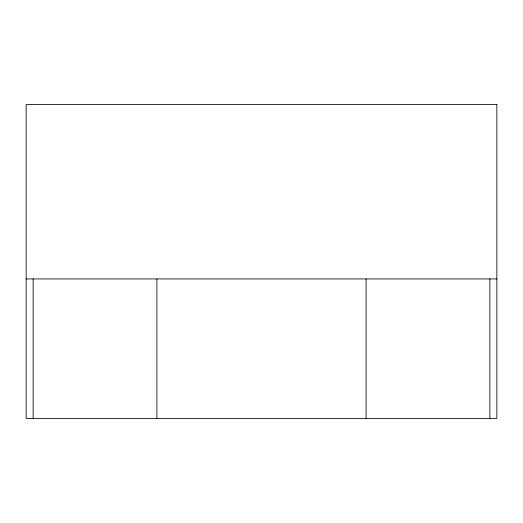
<?xml version="1.0" encoding="UTF-8"?>
<svg xmlns="http://www.w3.org/2000/svg" width="523" height="523" viewBox="0 0 523 523"><rect width="100%" height="100%" fill="white"/><g stroke="black" fill="none" stroke-linecap="round" stroke-linejoin="round"><path stroke-width="0.78" d="M26.15 278.936L496.85 278.936M489.874 278.936L489.874 418.4M366.1 278.936L366.1 418.4M156.9 278.936L156.9 418.4M33.126 278.936L33.126 418.4M496.85 104.6L26.15 104.6L26.15 418.4L496.85 418.4L496.85 104.6"/></g></svg>
